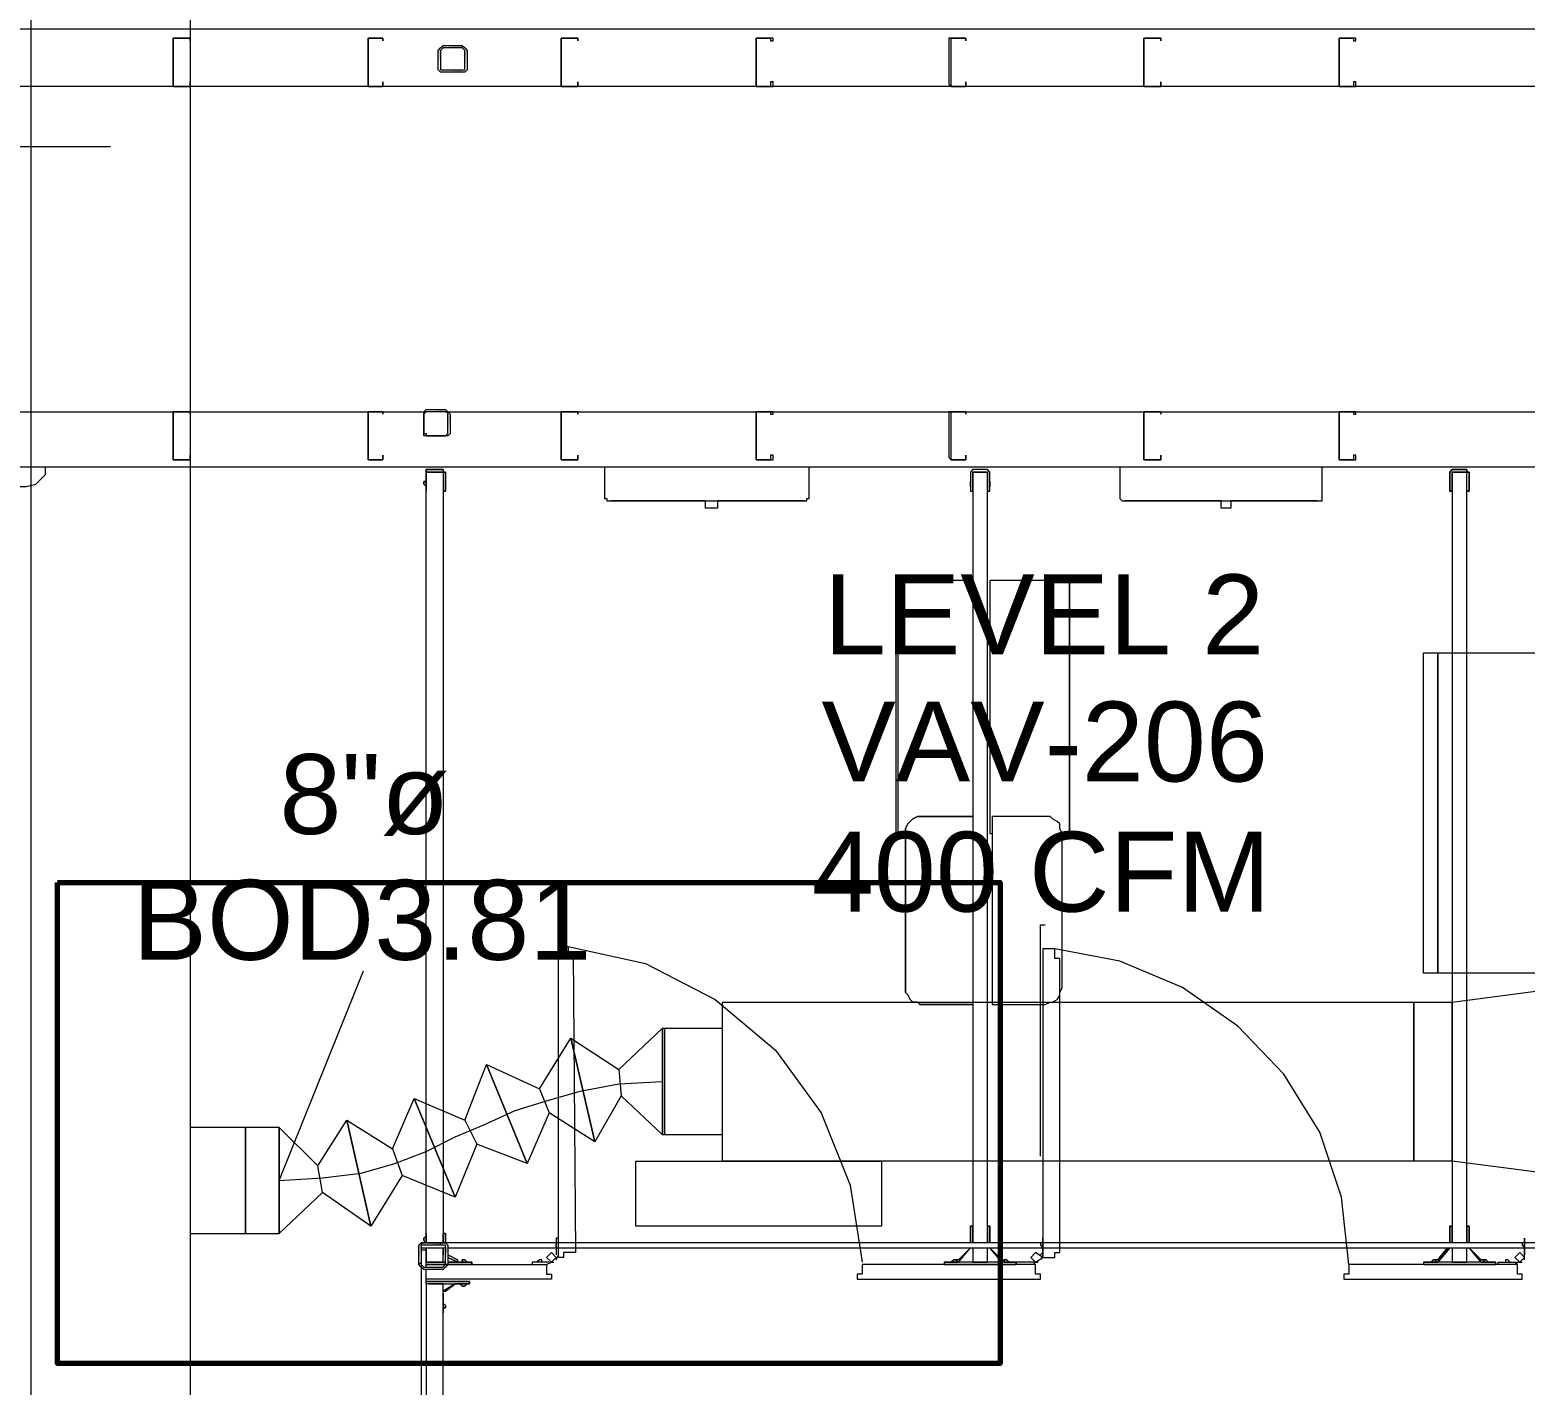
# Model space of a CAD drawing. Header units: metres. Extents: x -2 to 237, y -8 to 52.
# Drawn here: x 5.874 to 8.721, y 27.657 to 30.237 of the extents above; entities that cross this region are included whole.
import ezdxf

# ---------------------------------------------------------------- set-up
doc = ezdxf.new("R2010")
doc.units = ezdxf.units.M
doc.layers.add('HVAC - Ductos', color=5, linetype='Continuous', lineweight=0)
doc.layers.add('PDF2_Text', color=7, linetype='Continuous', lineweight=0)
doc.layers.add('PDF2_Geometry', color=7, linetype='Continuous', lineweight=0, true_color=0xaaaaaa)
doc.layers.add('PDF2_Solid Fills', color=7, linetype='Continuous', lineweight=0, true_color=0xffffff)
doc.styles.add('PDF Helvetica', font='')
doc.styles.get('PDF Helvetica').set_extended_font_data('Helvetica')

msp = doc.modelspace()

# ---------------------------------------------------------------- hatches: boundary and pattern name
at = {"layer": 'PDF2_Solid Fills', "lineweight": 0, "transparency": 33554559}
h = msp.add_hatch(color=256, dxfattribs=at)
h.paths.add_polyline_path([(6.6607, 30.1609), (6.6974, 30.1563), (6.6974, 30.1609)])
h.paths.add_polyline_path([(6.6974, 30.2022), (6.6974, 30.2068), (6.6607, 30.2068)])
h.paths.add_polyline_path([(6.7065, 30.1976), (6.702, 30.1976), (6.702, 30.1609), (6.7065, 30.1975)])
h.paths.add_polyline_path([(6.6561, 30.1976), (6.6515, 30.1976), (6.6515, 30.1609)])
h = msp.add_hatch(color=256, dxfattribs=at)
h.paths.add_polyline_path([(6.6653, 29.5097), (6.6653, 29.5143), (6.6286, 29.5143)])
h.paths.add_polyline_path([(6.6745, 29.5051), (6.6699, 29.5051), (6.6699, 29.4684), (6.6745, 29.505)])
h = msp.add_hatch(color=256, dxfattribs=at)
h.paths.add_polyline_path([(6.6653, 27.9229), (6.6653, 27.8861), (6.6699, 27.9229)])
h.paths.add_polyline_path([(6.624, 27.8815), (6.6603, 27.877), (6.6607, 27.877), (6.6607, 27.8815)])
h.paths.add_polyline_path([(6.6607, 27.9229), (6.6607, 27.9274), (6.624, 27.9274)])
h.paths.add_polyline_path([(6.6194, 27.9229), (6.6148, 27.9229), (6.6148, 27.8861)])

# ---------------------------------------------------------------- linework, layer by layer
at = {"layer": 'HVAC - Ductos', "lineweight": 0}
for points in [[(6.1791, 32.1101), (6.1791, 27.1294), (5.8765, 27.1294), (5.8765, 32.1101)], [(8.5548, 29.051), (8.5548, 28.4411), (8.5274, 28.4411), (8.5274, 29.051)], [(10.9214, 28.4411), (8.5548, 28.4411), (8.5548, 29.051), (10.9214, 29.051)], [(8.9676, 28.0329), (8.5823, 28.0834), (8.5823, 28.386), (8.9676, 28.4365)], [(7.1927, 28.386), (8.509, 28.386), (8.509, 28.0834), (7.1927, 28.0834)], [(8.509, 28.386), (8.5823, 28.386), (8.5823, 28.0834), (8.509, 28.0834)], [(7.0827, 28.3356), (7.0827, 28.3264), (7.0827, 28.3127), (7.0827, 28.2851), (7.0827, 28.253), (7.0827, 28.2163), (7.0827, 28.1843), (7.0827, 28.1567), (7.0827, 28.1384), (7.0827, 28.1338), (7.1927, 28.1338), (7.1927, 28.1384), (7.1927, 28.1475), (7.1927, 28.1659), (7.1927, 28.1843), (7.1927, 28.2072), (7.1927, 28.2347), (7.1927, 28.2622), (7.1927, 28.2851), (7.1927, 28.3035), (7.1927, 28.3218), (7.1927, 28.331), (7.1927, 28.3356), (7.0827, 28.3356), (7.0781, 28.3356), (7.0781, 28.331), (7.0781, 28.3127), (7.0781, 28.2851), (7.0781, 28.253), (7.0781, 28.2163), (7.0781, 28.1843), (7.0781, 28.1567), (7.0781, 28.1384), (7.0781, 28.1338), (7.0827, 28.1338), (7.0827, 28.1384), (7.0827, 28.1567), (7.0827, 28.1843), (7.0827, 28.2163), (7.0827, 28.253), (7.0827, 28.2851), (7.0827, 28.3127), (7.0827, 28.3264)], [(7.0827, 28.3356), (7.0827, 28.331), (7.0827, 28.3218), (7.0827, 28.3035), (7.0827, 28.2851), (7.0827, 28.2622), (7.0827, 28.2347), (7.0827, 28.2072), (7.0827, 28.1843), (7.0827, 28.1659), (7.0827, 28.1475), (7.0827, 28.1384), (7.0827, 28.1338), (7.0827, 28.1384), (7.0827, 28.1475), (7.0827, 28.1659), (7.0827, 28.1843), (7.0827, 28.2072), (7.0827, 28.2347), (7.0827, 28.2622), (7.0827, 28.2851), (7.0827, 28.3035), (7.0827, 28.3218), (7.0827, 28.331)], [(6.2846, 28.0466), (6.2846, 28.0696), (6.2846, 28.0971), (6.2846, 28.1154), (6.2846, 28.1338), (6.2846, 28.143), (6.2846, 28.1475), (6.1791, 28.1475), (6.1791, 28.143), (6.1791, 28.1338), (6.1791, 28.1154), (6.1791, 28.0971), (6.1791, 28.0696), (6.1791, 28.0466), (6.1791, 28.0191), (6.1791, 27.9962), (6.1791, 27.9733), (6.1791, 27.9549), (6.1791, 27.9457), (6.2846, 27.9457), (6.2846, 27.9549), (6.2846, 27.9733), (6.2846, 27.9962), (6.2846, 28.0191)], [(6.3488, 28.1475), (6.3488, 28.143), (6.3488, 28.1338), (6.3488, 28.1154), (6.3488, 28.0971), (6.3488, 28.0696), (6.3488, 28.0466), (6.3488, 28.0191), (6.3488, 27.9962), (6.3488, 27.9733), (6.3488, 27.9549), (6.3488, 27.9457), (6.3488, 27.9549), (6.3488, 27.9733), (6.3488, 27.9962), (6.3488, 28.0191), (6.3488, 28.0466), (6.3488, 28.0696), (6.3488, 28.0971), (6.3488, 28.1154), (6.3488, 28.1338), (6.3488, 28.143)], [(7.0276, 27.9595), (7.0276, 28.0834), (7.4954, 28.0834), (7.4954, 27.9595)]]:
    msp.add_lwpolyline(points, close=True, dxfattribs=at)
for points in [[(6.0278, 30.0142), (5.4407, 30.0142)], [(7.7981, 28.0926), (7.7981, 28.5328), (7.8073, 28.5328)], [(6.3488, 28.0466), (6.5094, 28.4457)], [(6.9955, 28.2576), (7.0781, 28.3356), (7.0781, 28.1338), (7.0001, 28.2072), (6.9496, 28.12), (6.9038, 28.3173), (6.9955, 28.2576), (7.0001, 28.2072)], [(7.0781, 28.3356), (7.0781, 28.331), (7.0781, 28.3127), (7.0781, 28.2851), (7.0781, 28.253), (7.0781, 28.2163), (7.0781, 28.1843), (7.0781, 28.1567), (7.0781, 28.1384), (7.0781, 28.1338)], [(6.8442, 28.2209), (6.9038, 28.3173), (6.9496, 28.12), (6.8625, 28.1751), (6.8212, 28.0788), (6.7433, 28.2668), (6.8442, 28.2209), (6.8625, 28.1751)], [(6.702, 28.1613), (6.7433, 28.2668), (6.8212, 28.0788), (6.7249, 28.1154), (6.6836, 28.0146), (6.6057, 28.2026), (6.702, 28.1613), (6.7249, 28.1154)], [(6.3488, 28.0466), (6.4314, 28.0512), (6.5048, 28.0604), (6.569, 28.0788), (6.6286, 28.1017), (6.6836, 28.1292), (6.7387, 28.1521), (6.7983, 28.1797), (6.8579, 28.198), (6.9221, 28.2163), (6.9955, 28.2301), (7.0781, 28.2347)], [(6.5644, 28.1063), (6.6057, 28.2026), (6.6836, 28.0146), (6.5828, 28.0558), (6.5231, 27.9595), (6.4773, 28.1613), (6.5644, 28.1063), (6.5828, 28.0558)], [(6.4222, 28.0742), (6.4773, 28.1613), (6.5231, 27.9595), (6.4314, 28.0237), (6.4222, 28.0742), (6.3488, 28.1475), (6.2846, 28.1475), (6.2846, 28.143), (6.2846, 28.1338), (6.2846, 28.1154), (6.2846, 28.0971), (6.2846, 28.0696), (6.2846, 28.0466), (6.2846, 28.0191), (6.2846, 27.9962), (6.2846, 27.9733), (6.2846, 27.9549), (6.2846, 27.9457), (6.3488, 27.9457), (6.3488, 28.1475), (6.3488, 27.9457), (6.4314, 28.0237)]]:
    msp.add_lwpolyline(points, dxfattribs=at)
at = {"layer": 'PDF2_Geometry', "lineweight": 0}
for points in [[(10.5223, 31.945), (10.6278, 31.945), (10.6278, 30.2389), (13.3154, 30.2389), (13.3154, 30.1289), (10.6278, 30.1289), (4.6611, 30.1289), (4.6611, 30.2389), (10.4306, 30.2389), (10.4169, 30.2389), (10.4169, 31.945), (10.4169, 30.2389), (10.4169, 31.945), (10.4169, 30.2389), (10.4169, 31.945), (10.4169, 30.2389), (10.4169, 31.945)], [(6.1791, 30.2206), (6.1471, 30.2206), (6.1471, 30.1334), (6.1471, 30.1289), (6.1791, 30.1289), (6.1791, 30.138), (6.1791, 30.1289), (6.1471, 30.1289), (6.1471, 30.1334), (6.1471, 30.2206), (6.1791, 30.2206), (6.1791, 30.216)], [(6.5185, 30.2206), (6.5185, 30.1334), (6.5185, 30.1289), (6.546, 30.1289), (6.546, 30.138), (6.546, 30.1289), (6.5185, 30.1289), (6.5185, 30.1334), (6.5185, 30.2206), (6.546, 30.2206)], [(6.546, 30.216), (6.546, 30.2206)], [(6.6515, 30.1976), (6.6561, 30.2022), (6.6607, 30.2068), (6.6974, 30.2068), (6.702, 30.2022), (6.7065, 30.1976), (6.7065, 30.1609), (6.702, 30.1563), (6.6974, 30.1563), (6.6607, 30.1563), (6.6561, 30.1563), (6.6515, 30.1609)], [(6.9175, 30.2206), (6.89, 30.2206), (6.8854, 30.2206), (6.8854, 30.1334), (6.8854, 30.1289), (6.89, 30.1289), (6.9175, 30.1289), (6.9175, 30.138), (6.9175, 30.1289), (6.89, 30.1289), (6.8854, 30.1289), (6.8854, 30.1334), (6.8854, 30.2206), (6.89, 30.2206), (6.9175, 30.2206), (6.9175, 30.216)], [(7.289, 30.2206), (7.257, 30.2206), (7.257, 30.1334), (7.257, 30.1289), (7.289, 30.1289), (7.289, 30.138), (7.2844, 30.138), (7.2844, 30.1289), (7.257, 30.1289), (7.257, 30.1334), (7.257, 30.2206), (7.2844, 30.2206), (7.2844, 30.216), (7.289, 30.216)], [(7.6559, 30.2206), (7.6284, 30.2206), (7.6238, 30.2206), (7.6238, 30.1334), (7.6284, 30.1289), (7.6559, 30.1289), (7.6559, 30.138), (7.6559, 30.1289), (7.6284, 30.1289), (7.6284, 30.1334), (7.6284, 30.2206), (7.6559, 30.2206), (7.6559, 30.216)], [(8.0274, 30.2206), (7.9953, 30.2206), (7.9953, 30.1334), (7.9953, 30.1289), (8.0274, 30.1289), (8.0274, 30.138), (8.0274, 30.1289), (7.9953, 30.1289), (7.9953, 30.1334), (7.9953, 30.2206), (8.0274, 30.2206), (8.0274, 30.216)], [(8.3989, 30.2206), (8.3668, 30.2206), (8.3668, 30.1334), (8.3668, 30.1289), (8.3989, 30.1289), (8.3989, 30.138), (8.3943, 30.138), (8.3943, 30.1289), (8.3668, 30.1289), (8.3668, 30.1334), (8.3668, 30.2206), (8.3943, 30.2206), (8.3943, 30.216), (8.3989, 30.216)], [(6.6607, 30.1609), (6.6974, 30.1609), (6.702, 30.1609), (6.702, 30.1976), (6.6974, 30.2022), (6.6607, 30.2022), (6.6561, 30.1976), (6.6561, 30.1609)], [(6.1471, 29.5097), (6.1471, 29.4225), (6.1471, 29.418), (6.1791, 29.418), (6.1791, 29.4271), (6.1791, 29.418), (6.1471, 29.418), (6.1471, 29.4225), (6.1471, 29.5097), (6.1791, 29.5097)], [(6.1791, 29.5051), (6.1791, 29.5097)], [(6.546, 29.5097), (6.5185, 29.5097), (6.5185, 29.4225), (6.5185, 29.418), (6.546, 29.418), (6.546, 29.4271), (6.546, 29.418), (6.5185, 29.418), (6.5185, 29.4225), (6.5185, 29.5097), (6.546, 29.5097), (6.546, 29.5051)], [(6.6745, 29.4684), (6.6699, 29.4638), (6.6653, 29.4638), (6.6286, 29.4638), (6.624, 29.4638), (6.624, 29.4684), (6.624, 29.5051), (6.624, 29.5097), (6.6286, 29.5143), (6.6653, 29.5143), (6.6699, 29.5097), (6.6745, 29.5051)], [(6.6653, 29.5097), (6.6286, 29.5097), (6.624, 29.5051), (6.624, 29.4684), (6.6286, 29.4684), (6.6286, 29.4638), (6.6653, 29.4638), (6.6699, 29.4684), (6.6699, 29.5051), (6.6699, 29.5097)], [(6.9175, 29.5097), (6.89, 29.5097), (6.8854, 29.5097), (6.8854, 29.4225), (6.8854, 29.418), (6.89, 29.418), (6.9175, 29.418), (6.9175, 29.4271), (6.9175, 29.418), (6.89, 29.418), (6.8854, 29.418), (6.8854, 29.4225), (6.8854, 29.5097), (6.89, 29.5097), (6.9175, 29.5097), (6.9175, 29.5051)], [(7.289, 29.5097), (7.257, 29.5097), (7.257, 29.4225), (7.257, 29.418), (7.289, 29.418), (7.289, 29.4271), (7.2844, 29.4271), (7.2844, 29.418), (7.257, 29.418), (7.257, 29.4225), (7.257, 29.5097), (7.2844, 29.5097), (7.2844, 29.5051), (7.289, 29.5051)], [(7.6559, 29.5097), (7.6284, 29.5097), (7.6238, 29.5097), (7.6238, 29.4225), (7.6284, 29.418), (7.6559, 29.418), (7.6559, 29.4271), (7.6559, 29.418), (7.6284, 29.418), (7.6284, 29.4225), (7.6284, 29.5097), (7.6559, 29.5097), (7.6559, 29.5051)], [(8.0274, 29.5097), (7.9953, 29.5097), (7.9953, 29.4225), (7.9953, 29.418), (8.0274, 29.418), (8.0274, 29.4271), (8.0274, 29.418), (7.9953, 29.418), (7.9953, 29.4225), (7.9953, 29.5097), (8.0274, 29.5097), (8.0274, 29.5051)], [(8.3989, 29.5097), (8.3668, 29.5097), (8.3668, 29.4225), (8.3668, 29.418), (8.3989, 29.418), (8.3989, 29.4271), (8.3943, 29.4271), (8.3943, 29.418), (8.3668, 29.418), (8.3668, 29.4225), (8.3668, 29.5097), (8.3943, 29.5097), (8.3943, 29.5051), (8.3989, 29.5051)], [(6.6286, 29.395), (6.6286, 29.3996), (6.6332, 29.3996), (6.6607, 29.3996), (6.6607, 29.395), (6.6653, 29.395), (6.6653, 29.3583), (6.6607, 29.3583), (6.6653, 29.3583), (6.6653, 29.395), (6.6607, 29.395), (6.6607, 29.3996), (6.6332, 29.3996), (6.6286, 29.3996), (6.6286, 29.395), (6.6286, 29.3583), (6.6286, 29.395), (6.6332, 29.395), (6.6607, 29.395), (6.6332, 29.395), (6.6286, 29.395), (6.6286, 29.3583)], [(7.6651, 29.395), (7.6651, 29.3583), (7.6697, 29.3583), (7.6697, 29.395), (7.6972, 29.395), (7.6972, 29.3583), (7.7018, 29.3583), (7.7018, 29.395), (7.6972, 29.3996), (7.6697, 29.3996)], [(8.5777, 29.395), (8.5823, 29.3996), (8.6099, 29.3996), (8.6099, 29.395), (8.6145, 29.395), (8.6145, 29.3583), (8.6099, 29.3583), (8.6145, 29.3583), (8.6145, 29.395), (8.6099, 29.395), (8.6099, 29.3996), (8.5823, 29.3996), (8.5777, 29.395), (8.5777, 29.3583), (8.5823, 29.3583), (8.5823, 29.395), (8.6099, 29.395), (8.5823, 29.395), (8.5823, 29.3583), (8.5777, 29.3583)], [(6.6286, 29.3767), (6.624, 29.3767)], [(6.624, 29.3721), (6.6286, 29.3675)], [(6.6286, 29.3675), (6.6286, 29.3721), (6.6286, 29.3767), (6.6286, 29.3721)], [(6.6286, 29.3675), (6.6286, 29.3721), (6.6286, 29.3767), (6.6286, 29.3721)], [(6.6653, 29.3767), (6.6653, 29.3721), (6.6653, 29.3675), (6.6653, 29.3721)], [(6.6653, 29.3767), (6.6653, 29.3721), (6.6653, 29.3675), (6.6653, 29.3721)], [(6.6653, 29.3675), (6.6653, 29.3721)], [(7.6651, 29.3675), (7.6651, 29.3721), (7.6651, 29.3767), (7.6651, 29.3721)], [(7.6651, 29.3675), (7.6651, 29.3721), (7.6651, 29.3767), (7.6651, 29.3721)], [(7.6651, 29.3721), (7.6651, 29.3675)], [(7.7018, 29.3767), (7.7018, 29.3721), (7.7018, 29.3675), (7.7018, 29.3721)], [(7.7018, 29.3767), (7.7018, 29.3721), (7.7018, 29.3675), (7.7018, 29.3721)], [(7.7018, 29.3675), (7.7018, 29.3721)], [(8.5777, 29.3675), (8.5777, 29.3721), (8.5777, 29.3767), (8.5777, 29.3721)], [(8.5777, 29.3675), (8.5777, 29.3721), (8.5777, 29.3767), (8.5777, 29.3721)], [(8.5777, 29.3721), (8.5777, 29.3675)], [(8.6145, 29.3767), (8.6145, 29.3721), (8.6145, 29.3675), (8.6145, 29.3721)], [(8.6145, 29.3767), (8.6145, 29.3721), (8.6145, 29.3675), (8.6145, 29.3721)], [(8.6145, 29.3675), (8.6145, 29.3721)], [(7.234, 29.34), (7.1836, 29.34)], [(8.2109, 29.34), (8.1604, 29.34)], [(7.6697, 28.3814), (7.5688, 28.3814), (7.5642, 28.386), (7.555, 28.386), (7.5504, 28.3906), (7.5458, 28.3998), (7.5413, 28.4044), (7.5413, 28.4136), (7.5413, 28.7071), (7.5413, 28.7162), (7.5458, 28.7254), (7.5504, 28.73), (7.555, 28.7346), (7.5642, 28.7392), (7.5688, 28.7392), (7.6697, 28.7392), (7.5688, 28.7392), (7.5642, 28.7392), (7.555, 28.7346), (7.5504, 28.73), (7.5458, 28.7254), (7.5413, 28.7162), (7.5413, 28.7071), (7.5413, 28.4136), (7.5413, 28.4044), (7.5458, 28.3998), (7.5504, 28.3906), (7.555, 28.386), (7.5642, 28.386), (7.5688, 28.3814)], [(7.7064, 28.7392), (7.7064, 28.3814), (7.8073, 28.3814), (7.8164, 28.386), (7.821, 28.386), (7.8302, 28.3906), (7.8348, 28.3998), (7.8348, 28.4044), (7.8394, 28.4136), (7.8394, 28.7071), (7.8348, 28.7162), (7.8348, 28.7254), (7.8302, 28.73), (7.821, 28.7346), (7.8164, 28.7392), (7.8073, 28.7392), (7.7064, 28.7392), (7.7064, 28.3814), (7.8073, 28.3814), (7.8164, 28.386), (7.821, 28.386), (7.8302, 28.3906), (7.8348, 28.3998), (7.8348, 28.4044), (7.8394, 28.4136), (7.8394, 28.7071), (7.8348, 28.7162), (7.8348, 28.7254), (7.8302, 28.73), (7.821, 28.7346), (7.8164, 28.7392), (7.8073, 28.7392), (7.7064, 28.7392), (7.7064, 28.3814), (7.8073, 28.3814), (7.8164, 28.386), (7.821, 28.386), (7.8302, 28.3906), (7.8348, 28.3998), (7.8348, 28.4044), (7.8394, 28.4136), (7.8394, 28.7071), (7.8348, 28.7162), (7.8348, 28.7254), (7.8302, 28.73), (7.821, 28.7346), (7.8164, 28.7392), (7.8073, 28.7392)], [(7.8348, 27.9091), (7.8348, 28.4686), (7.8256, 28.4686), (7.8256, 28.487), (7.8027, 28.487), (7.8027, 27.8999), (7.8256, 27.8999), (7.8256, 27.9091)], [(6.6699, 27.8861), (6.6653, 27.8815), (6.6607, 27.8769), (6.624, 27.8769), (6.6194, 27.8815), (6.6148, 27.8861), (6.6148, 27.9229), (6.6194, 27.9274), (6.624, 27.9274), (6.6607, 27.9274), (6.6653, 27.9274), (6.6699, 27.9229)], [(6.6286, 27.9412), (6.624, 27.9366)], [(6.6286, 27.932), (6.6286, 27.9366), (6.6286, 27.9412), (6.6286, 27.9366)], [(6.6286, 27.932), (6.6286, 27.9366), (6.6286, 27.9412), (6.6286, 27.9366)], [(6.6653, 27.9366), (6.6653, 27.9412)], [(6.6653, 27.9412), (6.6653, 27.9366), (6.6653, 27.932), (6.6653, 27.9366)], [(6.6653, 27.9412), (6.6653, 27.9366), (6.6653, 27.932), (6.6653, 27.9366)], [(7.6651, 27.9457), (7.6651, 27.9412)], [(7.6651, 27.9366), (7.6651, 27.9412), (7.6651, 27.9457), (7.6651, 27.9412)], [(7.6651, 27.9366), (7.6651, 27.9412), (7.6651, 27.9457), (7.6651, 27.9412)], [(7.7018, 27.9412), (7.7018, 27.9457)], [(7.8027, 27.9091), (7.8027, 27.9366)], [(8.5777, 27.9457), (8.5777, 27.9412)], [(8.5777, 27.9366), (8.5777, 27.9412), (8.5777, 27.9457), (8.5777, 27.9412)], [(8.5777, 27.9366), (8.5777, 27.9412), (8.5777, 27.9457), (8.5777, 27.9412)], [(8.6145, 27.9412), (8.6145, 27.9457)], [(6.6607, 27.9229), (6.624, 27.9229), (6.6194, 27.9229), (6.6194, 27.8861), (6.624, 27.8815), (6.6607, 27.8815), (6.6653, 27.8861), (6.6653, 27.9229)], [(6.6653, 27.9183), (6.6653, 27.9091)], [(6.8763, 27.8999), (6.8671, 27.9091), (6.8579, 27.8999), (6.8671, 27.8907)], [(7.6375, 27.8907), (7.6421, 27.8907), (7.6651, 27.9183), (7.6421, 27.8953), (7.6375, 27.8953), (7.6375, 27.8907), (7.6147, 27.8907)], [(7.8027, 27.8999), (7.7889, 27.9091), (7.7798, 27.8999), (7.7889, 27.8907)], [(8.5777, 27.9183), (8.5548, 27.8907), (8.5503, 27.8907), (8.5503, 27.8953), (8.5503, 27.8907), (8.5548, 27.8907)], [(8.642, 27.8953), (8.642, 27.8907), (8.6649, 27.8907), (8.642, 27.8907), (8.6374, 27.8907), (8.6145, 27.9183), (8.6374, 27.8953), (8.642, 27.8953), (8.642, 27.8907), (8.6465, 27.8907), (8.6511, 27.8907), (8.6465, 27.8907), (8.642, 27.8907)], [(8.72, 27.8999), (8.7108, 27.9091), (8.7016, 27.8999), (8.7108, 27.8907)], [(6.6377, 27.8907), (6.6423, 27.8907), (6.6469, 27.8907), (6.6423, 27.8907)], [(6.6377, 27.8907), (6.6423, 27.8907), (6.6469, 27.8907), (6.6423, 27.8907)], [(6.6469, 27.8907), (6.6423, 27.8907)], [(6.6974, 27.8953), (6.6974, 27.8907)], [(6.6974, 27.8907), (6.702, 27.8907), (6.7065, 27.8907), (6.702, 27.8907)], [(6.6974, 27.8907), (6.702, 27.8907), (6.7065, 27.8907), (6.702, 27.8907)], [(6.7065, 27.8907), (6.702, 27.8953)], [(7.7981, 27.8586), (7.7981, 27.8678), (7.7889, 27.8678), (7.7889, 27.8861), (7.4587, 27.8861), (7.4587, 27.8678), (7.4495, 27.8678), (7.4495, 27.8586)], [(7.7522, 27.8861), (7.7522, 27.8907), (7.6147, 27.8907), (7.6147, 27.8861)], [(7.633, 27.8953), (7.6284, 27.8907)], [(7.6284, 27.8907), (7.633, 27.8907), (7.6375, 27.8907), (7.6421, 27.8907), (7.6375, 27.8907), (7.633, 27.8907)], [(7.6284, 27.8907), (7.633, 27.8907), (7.6375, 27.8907), (7.6421, 27.8907), (7.6375, 27.8907), (7.633, 27.8907)], [(7.6421, 27.8907), (7.6375, 27.8953)], [(7.7385, 27.8907), (7.7339, 27.8953)], [(8.7154, 27.8586), (8.7154, 27.8678), (8.7062, 27.8678), (8.7062, 27.8861), (8.3851, 27.8861), (8.3851, 27.8678), (8.376, 27.8678), (8.376, 27.8586)], [(8.6649, 27.8861), (8.6649, 27.8907), (8.5274, 27.8907), (8.5274, 27.8861)], [(8.5457, 27.8953), (8.5411, 27.8907)], [(8.5411, 27.8907), (8.5457, 27.8907), (8.5503, 27.8907), (8.5457, 27.8907)], [(8.5411, 27.8907), (8.5457, 27.8907), (8.5503, 27.8907), (8.5457, 27.8907)], [(8.6511, 27.8907), (8.6465, 27.8953)], [(6.6607, 27.3495), (6.6607, 27.8495), (6.6377, 27.8495), (6.6286, 27.8495), (6.6286, 27.3633), (6.6515, 27.3633), (6.6515, 27.3495)], [(6.6928, 27.8495), (6.6974, 27.8449)], [(6.7065, 27.8495), (6.702, 27.8495), (6.6974, 27.8495), (6.6928, 27.8495), (6.6974, 27.8495), (6.702, 27.8495)], [(6.7065, 27.8495), (6.702, 27.8495), (6.6974, 27.8495), (6.6928, 27.8495), (6.6974, 27.8495), (6.702, 27.8495)], [(6.702, 27.8449), (6.7065, 27.8495)], [(6.6653, 27.8082), (6.6607, 27.8128)], [(6.6607, 27.8128), (6.6607, 27.8082), (6.6607, 27.8036), (6.6607, 27.8082)], [(6.6607, 27.8128), (6.6607, 27.8082), (6.6607, 27.8036), (6.6607, 27.8082)], [(6.6607, 27.8036), (6.6653, 27.8036)]]:
    msp.add_lwpolyline(points, close=True, dxfattribs=at)
at = {"layer": 'PDF2_Geometry', "color": 254, "lineweight": 0, "true_color": 0xd2d2d2}
msp.add_lwpolyline([(7.257, 30.1563), (7.257, 30.1609)], dxfattribs=at)
at = {"layer": 'PDF2_Geometry', "lineweight": 0}
for points in [[(6.546, 30.1289), (6.037, 30.1289)], [(4.6611, 29.4042), (4.6611, 29.5097), (6.6286, 29.5097)], [(6.6653, 29.5097), (10.6324, 29.5097), (13.3154, 29.5097)], [(10.614, 28.1017), (10.614, 27.7118), (10.614, 29.4042), (10.614, 28.5328), (10.614, 29.4042), (10.614, 27.7118), (10.4306, 27.7118), (10.5223, 27.7118), (10.5223, 27.6981), (10.4169, 27.6981), (10.5223, 27.6981), (10.5223, 27.7118), (10.4306, 27.7118), (10.4306, 29.4042), (10.4444, 29.4042), (10.4444, 27.7118), (10.4306, 27.7118), (10.4306, 29.4042), (10.4306, 27.7118), (10.4306, 29.4042), (4.6611, 29.4042), (4.8125, 29.4042), (4.8308, 29.4042), (5.3261, 29.4042)], [(5.5921, 29.3675), (5.8673, 29.3675), (5.8856, 29.3721), (5.904, 29.3904), (5.904, 29.4042)], [(6.6286, 27.9457), (6.6286, 27.9274), (6.624, 27.932), (6.6286, 27.9274), (6.6286, 29.395), (6.6607, 29.395), (6.6607, 27.9274), (6.6607, 27.9457), (6.6653, 27.9457), (6.6653, 27.9274), (6.6653, 27.932), (6.6653, 27.9274), (6.6653, 27.9457), (6.6607, 27.9457)], [(7.3487, 29.34), (7.3533, 29.34), (7.3533, 29.3446), (7.3578, 29.3446), (7.3578, 29.3492), (7.3578, 29.4042), (6.968, 29.4042), (6.968, 29.3492), (6.968, 29.3446), (6.9726, 29.3446), (6.9726, 29.34), (6.9772, 29.34), (6.9817, 29.34)], [(7.6972, 29.3583), (7.7018, 29.3583), (7.7018, 29.395), (7.6972, 29.3996), (7.6697, 29.3996), (7.6651, 29.395), (7.6651, 29.3583), (7.6697, 29.3583)], [(7.6697, 29.395), (7.6972, 29.395), (7.6697, 29.395), (7.6697, 27.9274), (7.6697, 27.9595), (7.6651, 27.9595), (7.6651, 27.9274), (7.6651, 27.9595), (7.6697, 27.9595)], [(7.6972, 27.9595), (7.7018, 27.9595), (7.7018, 27.9274), (7.7018, 27.9595), (7.6972, 27.9595), (7.6972, 27.9274), (7.6972, 29.395)], [(8.3255, 29.34), (8.3301, 29.34), (8.3347, 29.34), (8.3347, 29.3446), (8.3347, 29.3492), (8.3347, 29.4042), (7.9495, 29.4042), (7.9495, 29.3492), (7.9495, 29.3446), (7.954, 29.34), (7.9586, 29.34)], [(8.6099, 27.9595), (8.6145, 27.9595), (8.6145, 27.9274), (8.6145, 27.9595), (8.6099, 27.9595), (8.6099, 27.9274), (8.6099, 29.395), (8.5823, 29.395), (8.5823, 27.9274), (8.5823, 27.9595), (8.5777, 27.9595), (8.5777, 27.9274), (8.5777, 27.9595), (8.5823, 27.9595)], [(6.624, 29.3767), (6.624, 29.3721), (6.624, 29.3767)], [(6.624, 29.3767), (6.624, 29.3721), (6.624, 29.3767)], [(6.6653, 29.3721), (6.6653, 29.3767), (6.6653, 29.3721)], [(6.6653, 29.3721), (6.6653, 29.3767), (6.6653, 29.3721)], [(7.6651, 29.3767), (7.6651, 29.3721), (7.6651, 29.3767)], [(7.6651, 29.3767), (7.6651, 29.3721), (7.6651, 29.3767)], [(7.7018, 29.3721), (7.7018, 29.3767), (7.7018, 29.3721)], [(7.7018, 29.3721), (7.7018, 29.3767), (7.7018, 29.3721)], [(8.5777, 29.3767), (8.5777, 29.3721), (8.5777, 29.3767)], [(8.5777, 29.3767), (8.5777, 29.3721), (8.5777, 29.3767)], [(8.6145, 29.3721), (8.6145, 29.3767), (8.6145, 29.3721)], [(8.6145, 29.3721), (8.6145, 29.3767), (8.6145, 29.3721)], [(7.1102, 29.34), (6.9817, 29.34), (7.3487, 29.34), (7.234, 29.34)], [(7.1606, 29.34), (7.1102, 29.34), (7.1606, 29.34)], [(7.1836, 29.34), (7.1836, 29.3262), (7.1606, 29.3262), (7.1606, 29.34)], [(8.0916, 29.34), (7.9586, 29.34), (8.3255, 29.34), (8.2109, 29.34)], [(8.142, 29.34), (8.0916, 29.34), (8.142, 29.34)], [(8.1604, 29.34), (8.1604, 29.3262), (8.142, 29.3262), (8.142, 29.34)], [(7.6697, 29.1887), (7.6651, 29.1887), (7.6147, 29.1887), (7.5917, 29.1887), (7.5688, 29.1887), (7.5504, 29.1887), (7.5367, 29.1887), (7.5275, 29.1887), (7.523, 29.1887), (7.523, 28.7071), (7.5275, 28.7071), (7.5367, 28.7071), (7.5413, 28.7071), (7.5413, 28.6842)], [(7.5275, 28.7071), (7.5275, 29.1887)], [(7.8348, 28.7071), (7.844, 28.7071), (7.8532, 28.7071), (7.8532, 29.1887), (7.844, 29.1887), (7.8256, 29.1887), (7.8073, 29.1887), (7.7889, 29.1887), (7.766, 29.1887), (7.7155, 29.1887), (7.7109, 29.1887), (7.7064, 29.1887), (7.7018, 29.1887), (7.7018, 28.7071), (7.7064, 28.7071)], [(7.8532, 29.1887), (7.8532, 28.7071)], [(7.6697, 28.7392), (7.5688, 28.7392), (7.5642, 28.7392), (7.555, 28.7346), (7.5504, 28.73), (7.5458, 28.7254), (7.5413, 28.7162), (7.5413, 28.7071), (7.5413, 28.4136), (7.5413, 28.4044), (7.5458, 28.3998), (7.5504, 28.3906), (7.555, 28.386), (7.5642, 28.386), (7.5688, 28.3814), (7.6697, 28.3814)], [(7.8394, 28.6842), (7.8394, 28.7071)], [(6.8992, 28.4915), (6.8992, 28.4778), (6.9084, 28.4778), (6.9129, 27.9091), (6.89, 27.9091), (6.89, 27.8999), (6.8808, 27.8999), (6.8808, 28.4915), (6.8992, 28.4915), (7.0459, 28.4594), (7.179, 28.3906), (7.2936, 28.2943), (7.3807, 28.1751), (7.4358, 28.0375), (7.4587, 27.8907)], [(8.3851, 27.8861), (8.3714, 28.0146), (8.3301, 28.1384), (8.2613, 28.2485), (8.1742, 28.3402), (8.0687, 28.4136), (7.9495, 28.464), (7.8256, 28.487)], [(9.2657, 27.9274), (9.2199, 27.9274), (6.6194, 27.9274), (6.6194, 27.9229)], [(6.624, 27.9366), (6.624, 27.932), (6.624, 27.9366)], [(6.624, 27.9366), (6.624, 27.932), (6.624, 27.9366)], [(6.6286, 27.9274), (6.6286, 27.9457), (6.6286, 27.9274)], [(6.6561, 27.9229), (6.6561, 27.9274)], [(6.6653, 27.932), (6.6653, 27.9366), (6.6653, 27.932)], [(6.6653, 27.932), (6.6653, 27.9366), (6.6653, 27.932)], [(6.8763, 27.8953), (6.8808, 27.9045), (6.8808, 27.9091), (6.8808, 27.9366), (6.8763, 27.9366), (6.8763, 27.9091), (6.8763, 27.9045)], [(6.8763, 27.9183), (6.8763, 27.9229), (6.8763, 27.9274)], [(7.6651, 27.9412), (7.6651, 27.9366), (7.6651, 27.9412)], [(7.6651, 27.9412), (7.6651, 27.9366), (7.6651, 27.9412)], [(7.7018, 27.9366), (7.7018, 27.9412), (7.7018, 27.9366)], [(7.7018, 27.9366), (7.7018, 27.9412), (7.7018, 27.9366)], [(7.8027, 27.9274), (7.7981, 27.9274), (7.7981, 27.9229), (7.8027, 27.9183)], [(8.5777, 27.9412), (8.5777, 27.9366), (8.5777, 27.9412)], [(8.5777, 27.9412), (8.5777, 27.9366), (8.5777, 27.9412)], [(8.6145, 27.9366), (8.6145, 27.9412), (8.6145, 27.9366)], [(8.6145, 27.9366), (8.6145, 27.9412), (8.6145, 27.9366)], [(8.72, 27.9274), (8.7154, 27.9274), (8.7154, 27.9229), (8.72, 27.9183)], [(8.72, 27.9091), (8.72, 27.9366), (8.72, 27.9091)], [(6.6194, 27.9183), (6.6653, 27.9183)], [(6.6286, 27.8861), (6.6286, 27.9137), (6.6194, 27.9137)], [(6.6332, 27.8907), (6.6653, 27.8907), (6.6332, 27.8907), (6.6286, 27.8907), (6.6286, 27.9183), (6.6286, 27.8907), (6.6607, 27.8907), (6.6607, 27.9183), (6.6607, 27.9091), (6.6607, 27.9045), (6.6607, 27.9091)], [(6.7157, 27.8861), (6.7157, 27.8907), (6.6882, 27.8907), (6.6882, 27.8953), (6.6699, 27.9045), (6.6882, 27.8953), (6.6882, 27.8907), (6.7157, 27.8907), (6.6882, 27.8907), (6.6699, 27.8999), (6.6882, 27.8907), (6.6699, 27.8907), (6.7157, 27.8907), (6.7157, 27.8861), (6.6653, 27.8861), (6.6286, 27.8861), (6.6653, 27.8861), (6.8579, 27.8861), (6.8579, 27.8678), (6.8671, 27.8678), (6.8671, 27.8586), (6.6286, 27.8586), (6.6286, 27.8769)], [(6.6699, 27.9183), (9.2199, 27.9183), (9.2657, 27.9183)], [(7.7889, 27.8907), (7.7844, 27.8907), (7.7798, 27.8907), (7.7522, 27.8907), (7.7522, 27.8861), (7.7522, 27.8907), (7.7293, 27.8907), (7.7247, 27.8907), (7.7018, 27.9183), (7.7247, 27.8953), (7.7293, 27.8953), (7.7293, 27.8907), (7.7339, 27.8907), (7.7385, 27.8907), (7.7339, 27.8907), (7.7293, 27.8907), (7.7522, 27.8907), (7.7293, 27.8907), (7.7247, 27.8907), (7.7018, 27.9183), (7.7247, 27.8953), (7.7293, 27.8953), (7.7293, 27.8907), (7.7339, 27.8907), (7.7385, 27.8907), (7.7339, 27.8907), (7.7293, 27.8907), (7.7293, 27.8953), (7.7293, 27.8907), (7.6375, 27.8907), (7.6421, 27.8907), (7.6651, 27.9183), (7.6421, 27.8953), (7.6375, 27.8953), (7.6375, 27.8907), (7.6147, 27.8907), (7.6147, 27.8861)], [(7.6697, 27.9183), (7.6697, 27.8907), (7.6972, 27.8907), (7.6972, 27.9183)], [(7.7981, 27.9045), (7.8027, 27.9091), (7.8027, 27.9045), (7.7981, 27.8953)], [(8.6649, 27.8861), (8.6649, 27.8907), (8.642, 27.8907), (8.5503, 27.8907), (8.5274, 27.8907), (8.5503, 27.8907), (8.5503, 27.8953), (8.5548, 27.8953), (8.5731, 27.9183), (8.5548, 27.8953), (8.5503, 27.8953), (8.5503, 27.8907), (8.5274, 27.8907), (8.5274, 27.8861)], [(8.5823, 27.9183), (8.5823, 27.8907), (8.6099, 27.8907), (8.6099, 27.9183)], [(8.642, 27.8907), (8.6465, 27.8907), (8.6511, 27.8907), (8.6465, 27.8907), (8.642, 27.8907), (8.642, 27.8953), (8.6374, 27.8953), (8.6145, 27.9183)], [(8.6145, 27.9183), (8.6374, 27.8907), (8.642, 27.8907)], [(8.72, 27.8953), (8.72, 27.9045), (8.72, 27.9091), (8.72, 27.9045)], [(6.6148, 27.8861), (6.6194, 27.8907)], [(6.6194, 27.8861), (6.6194, 26.3773), (6.6286, 26.3773)], [(6.6286, 27.8815), (6.6286, 27.8861), (6.6653, 27.8861), (6.8579, 27.8861), (6.8671, 27.8907), (6.8717, 27.8907)], [(6.702, 27.8953), (6.6974, 27.8953), (6.702, 27.8953)], [(6.702, 27.8953), (6.6974, 27.8953), (6.702, 27.8953)], [(6.8625, 27.8907), (6.8579, 27.8907), (6.8304, 27.8907), (6.8304, 27.8861)], [(6.8488, 27.8907), (6.8488, 27.8953), (6.8442, 27.8953), (6.8396, 27.8907)], [(7.6375, 27.8953), (7.633, 27.8953), (7.6375, 27.8953)], [(7.6375, 27.8953), (7.633, 27.8953), (7.6375, 27.8953)], [(7.7339, 27.8953), (7.7293, 27.8953), (7.7339, 27.8953)], [(7.7339, 27.8953), (7.7293, 27.8953), (7.7339, 27.8953)], [(7.7844, 27.8861), (7.7889, 27.8907), (7.7935, 27.8907)], [(8.5503, 27.8953), (8.5457, 27.8953), (8.5503, 27.8953)], [(8.5503, 27.8953), (8.5457, 27.8953), (8.5503, 27.8953)], [(8.6465, 27.8953), (8.642, 27.8953), (8.6465, 27.8953)], [(8.6465, 27.8953), (8.642, 27.8953), (8.6465, 27.8953)], [(8.6695, 27.8861), (8.6695, 27.8907), (8.7016, 27.8907), (8.7062, 27.8907)], [(8.6924, 27.8907), (8.6878, 27.8953), (8.6833, 27.8953), (8.6833, 27.8907)], [(8.7016, 27.8861), (8.7062, 27.8907), (8.7154, 27.8907)], [(6.6286, 27.8495), (6.6286, 27.8586)], [(6.6332, 27.8495), (6.6699, 27.8495), (6.7111, 27.8495), (6.7111, 27.854), (6.6286, 27.854), (6.7111, 27.854), (6.7111, 27.8495), (6.6882, 27.8495), (6.6836, 27.8495), (6.6653, 27.8357), (6.6607, 27.8357)], [(6.6607, 27.8311), (6.6607, 27.7944), (6.6607, 27.8311), (6.6607, 27.8357), (6.6653, 27.8357), (6.6836, 27.8495), (6.6882, 27.8495), (6.7111, 27.8495), (6.6882, 27.8495), (6.6836, 27.8495), (6.6607, 27.8357), (6.6836, 27.8495)], [(6.6699, 27.8495), (6.6882, 27.8495)], [(6.6974, 27.8449), (6.702, 27.8449), (6.6974, 27.8449)], [(6.6974, 27.8449), (6.702, 27.8449), (6.6974, 27.8449)], [(6.6653, 27.8036), (6.6653, 27.8082), (6.6653, 27.8036)], [(6.6653, 27.8036), (6.6653, 27.8082), (6.6653, 27.8036)]]:
    msp.add_lwpolyline(points, dxfattribs=at)
at = {"layer": 'PDF2_Geometry', "color": 232, "lineweight": 70, "true_color": 0xe91e64}
msp.add_lwpolyline([(5.9265, 28.6138), (7.7214, 28.6138), (7.7214, 27.6977), (5.9265, 27.6977)], close=True, dxfattribs=at)

# ---------------------------------------------------------------- texts
at = {"layer": 'PDF2_Text', "lineweight": 0, "char_height": 0.15205, "attachment_point": 4, "style": 'PDF Helvetica'}
for s, insert in [('LEVEL 2', (7.3858, 29.1239)), ('VAV-206', (7.3812, 28.8808)), ('8"ø', (6.3492, 28.7799)), ('400 CFM', (7.3628, 28.6331)), ('BOD3.81', (6.0695, 28.5414))]:
    msp.add_mtext(s, dxfattribs=dict(at, insert=insert))

doc.saveas('drawing.dxf')
